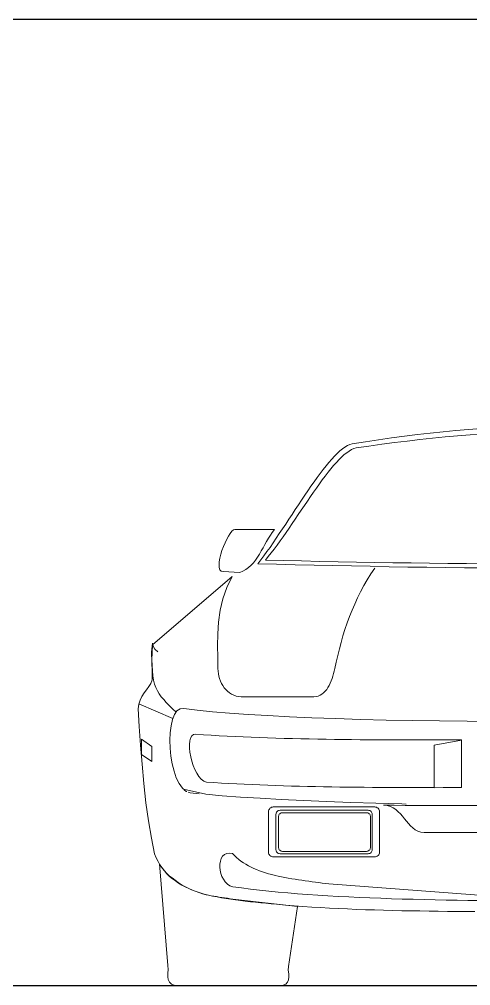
# Model space of a CAD drawing. Header units: millimetres. Extents: x 587797 to 2274247, y 1711 to 439204.
# Drawn here: x 995419 to 997029, y 283670 to 287120 of the extents above; entities that cross this region are included whole.
import ezdxf

# ---------------------------------------------------------------- set-up
doc = ezdxf.new("R2010")
doc.units = ezdxf.units.MM
doc.layers.add('finiture', color=7, linetype='Continuous', lineweight=20)

msp = doc.modelspace()

# ---------------------------------------------------------------- linework, layer by layer
for p, q in [((971939.651, 287119.666, 442.155), (1042638.019, 287119.666, 442.155)), ((1042868.164, 283669.666, 442.155), (971709.651, 283669.666, 442.155))]:
    msp.add_line(p, q)
at = {"layer": 'finiture'}
for p, q in [((996793.276, 285631.756, 442.155), (996746.811, 285625.357, 442.155)), ((996839.331, 285637.367, 442.155), (996793.276, 285631.756, 442.155)), ((996884.992, 285642.569, 442.155), (996839.331, 285637.367, 442.155)), ((996930.638, 285647.376, 442.155), (996884.992, 285642.569, 442.155)), ((996937.447, 285628.557, 442.155), (996892.605, 285624.143, 442.155)), ((996976.299, 285651.789, 442.155), (996930.638, 285647.376, 442.155)), ((996981.91, 285632.56, 442.155), (996937.447, 285628.557, 442.155)), ((997021.566, 285655.383, 442.155), (996976.299, 285651.789, 442.155)), ((997026.767, 285635.76, 442.155), (996981.91, 285632.56, 442.155)), ((997066.407, 285658.992, 442.155), (997021.566, 285655.383, 442.155)), ((997071.215, 285638.959, 442.155), (997026.767, 285635.76, 442.155)), ((996580.606, 285592.51, 442.155), (996571.796, 285586.095, 442.155)), ((996589.417, 285597.711, 442.155), (996580.606, 285592.51, 442.155)), ((996598.228, 285601.715, 442.155), (996589.417, 285597.711, 442.155)), ((996606.234, 285604.126, 442.155), (996598.228, 285601.715, 442.155)), ((996653.503, 285611.739, 442.155), (996606.234, 285604.126, 442.155)), ((996665.908, 285596.119, 442.155), (996620.262, 285589.31, 442.155)), ((996700.362, 285618.942, 442.155), (996653.503, 285611.739, 442.155)), ((996711.569, 285602.519, 442.155), (996665.908, 285596.119, 442.155)), ((996746.811, 285625.357, 442.155), (996700.362, 285618.942, 442.155)), ((996757.23, 285608.524, 442.155), (996711.569, 285602.519, 442.155)), ((996802.481, 285614.135, 442.155), (996757.23, 285608.524, 442.155)), ((996847.748, 285619.336, 442.155), (996802.481, 285614.135, 442.155)), ((996892.605, 285624.143, 442.155), (996847.748, 285619.336, 442.155)), ((996543.362, 285560.073, 442.155), (996533.353, 285549.654, 442.155)), ((996552.976, 285570.081, 442.155), (996543.362, 285560.073, 442.155)), ((996562.591, 285578.892, 442.155), (996552.976, 285570.081, 442.155)), ((996568.99, 285557.267, 442.155), (996559.375, 285548.047, 442.155)), ((996571.796, 285586.095, 442.155), (996562.591, 285578.892, 442.155)), ((996578.21, 285565.668, 442.155), (996568.99, 285557.267, 442.155)), ((996587.021, 285572.477, 442.155), (996578.21, 285565.668, 442.155)), ((996595.832, 285578.498, 442.155), (996587.021, 285572.477, 442.155)), ((996604.233, 285583.699, 442.155), (996595.832, 285578.498, 442.155)), ((996612.255, 285586.899, 442.155), (996604.233, 285583.699, 442.155)), ((996620.262, 285589.31, 442.155), (996612.255, 285586.899, 442.155)), ((996512.926, 285525.224, 442.155), (996502.508, 285512.016, 442.155)), ((996523.345, 285538.038, 442.155), (996512.926, 285525.224, 442.155)), ((996533.353, 285549.654, 442.155), (996523.345, 285538.038, 442.155)), ((996540.162, 285526.832, 442.155), (996530.138, 285515.216, 442.155)), ((996550.171, 285538.038, 442.155), (996540.162, 285526.832, 442.155)), ((996559.375, 285548.047, 442.155), (996550.171, 285538.038, 442.155)), ((996491.696, 285497.988, 442.155), (996480.883, 285483.566, 442.155)), ((996502.508, 285512.016, 442.155), (996491.696, 285497.988, 442.155)), ((996510.121, 285489.178, 442.155), (996499.702, 285475.56, 442.155)), ((996520.129, 285502.401, 442.155), (996510.121, 285489.178, 442.155)), ((996530.138, 285515.216, 442.155), (996520.129, 285502.401, 442.155)), ((996470.071, 285468.357, 442.155), (996458.864, 285452.737, 442.155)), ((996480.883, 285483.566, 442.155), (996470.071, 285468.357, 442.155)), ((996489.3, 285461.138, 442.155), (996478.881, 285446.322, 442.155)), ((996499.702, 285475.56, 442.155), (996489.3, 285461.138, 442.155)), ((996436.83, 285420.3, 442.155), (996425.608, 285403.466, 442.155)), ((996448.036, 285436.708, 442.155), (996436.83, 285420.3, 442.155)), ((996458.864, 285452.737, 442.155), (996448.036, 285436.708, 442.155)), ((996468.069, 285431.112, 442.155), (996457.257, 285415.493, 442.155)), ((996478.881, 285446.322, 442.155), (996468.069, 285431.112, 442.155)), ((996414.401, 285386.255, 442.155), (996402.785, 285369.437, 442.155)), ((996425.608, 285403.466, 442.155), (996414.401, 285386.255, 442.155)), ((996446.444, 285399.873, 442.155), (996435.632, 285383.843, 442.155)), ((996457.257, 285415.493, 442.155), (996446.444, 285399.873, 442.155)), ((996391.578, 285352.21, 442.155), (996380.356, 285334.589, 442.155)), ((996402.785, 285369.437, 442.155), (996391.578, 285352.21, 442.155)), ((996414.007, 285351.816, 442.155), (996403.195, 285335.393, 442.155)), ((996424.82, 285367.83, 442.155), (996414.007, 285351.816, 442.155)), ((996435.632, 285383.843, 442.155), (996424.82, 285367.83, 442.155)), ((996369.15, 285317.361, 442.155), (996357.534, 285300.544, 442.155)), ((996380.356, 285334.589, 442.155), (996369.15, 285317.361, 442.155)), ((996392.367, 285319.363, 442.155), (996381.16, 285303.349, 442.155)), ((996403.195, 285335.393, 442.155), (996392.367, 285319.363, 442.155)), ((996171.296, 285284.53, 442.155), (996164.897, 285274.916, 442.155)), ((996177.301, 285291.733, 442.155), (996171.296, 285284.53, 442.155)), ((996182.912, 285296.54, 442.155), (996177.301, 285291.733, 442.155)), ((996187.719, 285298.148, 442.155), (996182.912, 285296.54, 442.155)), ((996328.69, 285298.148, 442.155), (996187.719, 285298.148, 442.155)), ((996314.268, 285277.721, 442.155), (996321.077, 285288.124, 442.155)), ((996321.077, 285288.124, 442.155), (996328.69, 285298.148, 442.155)), ((996346.311, 285283.726, 442.155), (996335.105, 285266.909, 442.155)), ((996357.534, 285300.544, 442.155), (996346.311, 285283.726, 442.155)), ((996370.348, 285287.73, 442.155), (996359.535, 285272.504, 442.155)), ((996381.16, 285303.349, 442.155), (996370.348, 285287.73, 442.155)), ((996152.87, 285250.879, 442.155), (996146.865, 285237.261, 442.155)), ((996158.876, 285263.693, 442.155), (996152.87, 285250.879, 442.155)), ((996164.897, 285274.916, 442.155), (996158.876, 285263.693, 442.155)), ((996294.645, 285244.48, 442.155), (996301.06, 285255.687, 442.155)), ((996301.06, 285255.687, 442.155), (996307.475, 285266.909, 442.155)), ((996307.475, 285266.909, 442.155), (996314.268, 285277.721, 442.155)), ((996323.883, 285250.485, 442.155), (996313.07, 285234.456, 442.155)), ((996335.105, 285266.909, 442.155), (996323.883, 285250.485, 442.155)), ((996349.117, 285257.294, 442.155), (996338.305, 285242.478, 442.155)), ((996359.535, 285272.504, 442.155), (996349.117, 285257.294, 442.155)), ((996141.664, 285223.643, 442.155), (996137.251, 285209.631, 442.155)), ((996146.865, 285237.261, 442.155), (996141.664, 285223.643, 442.155)), ((996275.432, 285210.435, 442.155), (996281.831, 285221.642, 442.155)), ((996281.831, 285221.642, 442.155), (996288.246, 285232.864, 442.155)), ((996288.246, 285232.864, 442.155), (996294.645, 285244.48, 442.155)), ((996301.864, 285219.246, 442.155), (996291.052, 285204.02, 442.155)), ((996313.07, 285234.456, 442.155), (996301.864, 285219.246, 442.155)), ((996317.074, 285214.833, 442.155), (996307.065, 285201.625, 442.155)), ((996327.886, 285228.451, 442.155), (996317.074, 285214.833, 442.155)), ((996338.305, 285242.478, 442.155), (996327.886, 285228.451, 442.155)), ((996132.05, 285183.199, 442.155), (996131.246, 285171.977, 442.155)), ((996134.051, 285196.014, 442.155), (996132.05, 285183.199, 442.155)), ((996137.251, 285209.631, 442.155), (996134.051, 285196.014, 442.155)), ((996245.391, 285170.385, 442.155), (996253.807, 285179.59, 442.155)), ((996253.807, 285179.59, 442.155), (996261.404, 285189.205, 442.155)), ((996261.404, 285189.205, 442.155), (996268.623, 285199.623, 442.155)), ((996268.623, 285199.623, 442.155), (996275.432, 285210.435, 442.155)), ((996280.239, 285189.599, 442.155), (996269.821, 285175.996, 442.155)), ((996291.052, 285204.02, 442.155), (996280.239, 285189.599, 442.155)), ((996307.065, 285201.625, 442.155), (996296.647, 285189.205, 442.155)), ((996296.647, 285189.205, 442.155), (996361.127, 285187.597, 442.155)), ((996361.127, 285187.597, 442.155), (996426.017, 285186.005, 442.155)), ((996426.017, 285186.005, 442.155), (996490.892, 285184.397, 442.155)), ((996490.892, 285184.397, 442.155), (996555.782, 285183.199, 442.155)), ((996555.782, 285183.199, 442.155), (996621.066, 285182.002, 442.155)), ((996621.066, 285182.002, 442.155), (996686.334, 285180.788, 442.155)), ((996686.334, 285180.788, 442.155), (996751.619, 285179.59, 442.155)), ((996751.619, 285179.59, 442.155), (996816.903, 285178.786, 442.155)), ((996816.903, 285178.786, 442.155), (996882.581, 285177.998, 442.155)), ((996882.581, 285177.998, 442.155), (996947.865, 285177.194, 442.155)), ((996947.865, 285177.194, 442.155), (997013.543, 285176.39, 442.155)), ((996131.246, 285171.977, 442.155), (996132.05, 285162.378, 442.155)), ((996132.05, 285162.378, 442.155), (996134.445, 285154.766, 442.155)), ((996134.445, 285154.766, 442.155), (996139.253, 285149.958, 442.155)), ((996139.253, 285149.958, 442.155), (996146.062, 285147.957, 442.155)), ((996146.062, 285147.957, 442.155), (996205.341, 285144.757, 442.155)), ((996205.341, 285144.757, 442.155), (996216.547, 285149.549, 442.155)), ((996216.547, 285149.549, 442.155), (996226.965, 285155.16, 442.155)), ((996226.965, 285155.16, 442.155), (996236.58, 285162.378, 442.155)), ((996236.58, 285162.378, 442.155), (996245.391, 285170.385, 442.155)), ((996269.821, 285175.996, 442.155), (996336.303, 285174.389, 442.155)), ((996336.303, 285174.389, 442.155), (996403.195, 285172.387, 442.155)), ((996403.195, 285172.387, 442.155), (996470.071, 285170.779, 442.155)), ((996470.071, 285170.779, 442.155), (996536.947, 285169.582, 442.155)), ((996536.947, 285169.582, 442.155), (996603.839, 285167.974, 442.155)), ((996603.839, 285167.974, 442.155), (996670.715, 285166.776, 442.155)), ((996670.715, 285166.776, 442.155), (996738.001, 285165.578, 442.155)), ((996686.744, 285160.377, 442.155), (996673.126, 285139.95, 442.155)), ((996738.001, 285165.578, 442.155), (996805.287, 285164.38, 442.155)), ((996805.287, 285164.38, 442.155), (996872.178, 285163.576, 442.155)), ((996872.178, 285163.576, 442.155), (996939.464, 285162.378, 442.155)), ((996939.464, 285162.378, 442.155), (997006.734, 285161.575, 442.155)), ((997006.734, 285161.575, 442.155), (997074.02, 285161.165, 442.155)), ((997013.543, 285176.39, 442.155), (997079.237, 285175.996, 442.155)), ((995893.357, 284886.82, 442.155), (996177.711, 285129.926, 442.155)), ((996158.482, 285091.483, 442.155), (996177.711, 285129.926, 442.155)), ((996659.902, 285119.113, 442.155), (996647.892, 285097.898, 442.155)), ((996673.126, 285139.95, 442.155), (996659.902, 285119.113, 442.155)), ((996144.864, 285051.039, 442.155), (996158.482, 285091.483, 442.155)), ((996636.276, 285076.258, 442.155), (996625.463, 285054.239, 442.155)), ((996647.892, 285097.898, 442.155), (996636.276, 285076.258, 442.155)), ((996135.659, 285009.776, 442.155), (996144.864, 285051.039, 442.155)), ((996625.463, 285054.239, 442.155), (996615.455, 285032.204, 442.155)), ((996129.638, 284967.724, 442.155), (996135.659, 285009.776, 442.155)), ((996605.84, 285009.776, 442.155), (996597.03, 284987.347, 442.155)), ((996615.455, 285032.204, 442.155), (996605.84, 285009.776, 442.155)), ((996597.03, 284987.347, 442.155), (996588.613, 284964.524, 442.155)), ((996126.848, 284925.278, 442.155), (996129.638, 284967.724, 442.155)), ((996580.606, 284941.702, 442.155), (996573.403, 284918.469, 442.155)), ((996588.613, 284964.524, 442.155), (996580.606, 284941.702, 442.155)), ((996126.044, 284883.226, 442.155), (996126.848, 284925.278, 442.155)), ((996573.403, 284918.469, 442.155), (996566.988, 284895.237, 442.155)), ((995893.357, 284892.431, 442.155), (995890.142, 284859.994, 442.155)), ((995893.357, 284886.82, 442.155), (995892.144, 284859.19, 442.155)), ((995895.753, 284881.225, 442.155), (995893.357, 284892.431, 442.155)), ((995902.168, 284870.806, 442.155), (995895.753, 284881.225, 442.155)), ((995912.571, 284861.602, 442.155), (995902.168, 284870.806, 442.155)), ((996126.438, 284841.979, 442.155), (996126.044, 284883.226, 442.155)), ((996560.589, 284872.004, 442.155), (996554.978, 284848.378, 442.155)), ((996566.988, 284895.237, 442.155), (996560.589, 284872.004, 442.155)), ((995890.142, 284859.994, 442.155), (995890.946, 284825.949, 442.155)), ((995892.144, 284859.19, 442.155), (995891.75, 284834.366, 442.155)), ((995891.75, 284834.366, 442.155), (995892.144, 284812.741, 442.155)), ((996127.242, 284801.519, 442.155), (996126.438, 284841.979, 442.155)), ((996554.978, 284848.378, 442.155), (996549.367, 284825.145, 442.155)), ((995890.946, 284825.949, 442.155), (995892.553, 284791.904, 442.155)), ((995892.144, 284812.741, 442.155), (995893.357, 284793.118, 442.155)), ((996127.636, 284792.708, 442.155), (996127.242, 284801.519, 442.155)), ((996544.56, 284801.519, 442.155), (996542.558, 284792.708, 442.155)), ((996549.367, 284825.145, 442.155), (996544.56, 284801.519, 442.155)), ((995892.553, 284791.904, 442.155), (995892.144, 284761.469, 442.155)), ((995893.357, 284793.118, 442.155), (995894.949, 284775.891, 442.155)), ((995894.949, 284775.891, 442.155), (995897.755, 284760.665, 442.155)), ((996128.85, 284783.503, 442.155), (996127.636, 284792.708, 442.155)), ((996130.442, 284774.693, 442.155), (996128.85, 284783.503, 442.155)), ((996133.247, 284765.882, 442.155), (996130.442, 284774.693, 442.155)), ((996136.447, 284757.071, 442.155), (996133.247, 284765.882, 442.155)), ((996534.551, 284766.276, 442.155), (996531.352, 284757.859, 442.155)), ((996537.751, 284775.087, 442.155), (996534.551, 284766.276, 442.155)), ((996540.162, 284783.897, 442.155), (996537.751, 284775.087, 442.155)), ((996542.558, 284792.708, 442.155), (996540.162, 284783.897, 442.155)), ((995880.527, 284737.448, 442.155), (995872.521, 284726.226, 442.155)), ((995887.336, 284749.049, 442.155), (995880.527, 284737.448, 442.155)), ((995892.144, 284761.469, 442.155), (995887.336, 284749.049, 442.155)), ((995897.755, 284760.665, 442.155), (995901.364, 284746.653, 442.155)), ((995901.364, 284746.653, 442.155), (995905.762, 284734.233, 442.155)), ((995905.762, 284734.233, 442.155), (995911.373, 284722.617, 442.155)), ((996140.056, 284749.049, 442.155), (996136.447, 284757.071, 442.155)), ((996144.864, 284741.042, 442.155), (996140.056, 284749.049, 442.155)), ((996149.671, 284733.429, 442.155), (996144.864, 284741.042, 442.155)), ((996155.676, 284726.62, 442.155), (996149.671, 284733.429, 442.155)), ((996519.735, 284734.233, 442.155), (996515.322, 284727.424, 442.155)), ((996524.133, 284741.846, 442.155), (996519.735, 284734.233, 442.155)), ((996528.136, 284749.459, 442.155), (996524.133, 284741.846, 442.155)), ((996531.352, 284757.859, 442.155), (996528.136, 284749.459, 442.155)), ((995856.097, 284702.6, 442.155), (995849.288, 284689.376, 442.155)), ((995864.12, 284714.61, 442.155), (995856.097, 284702.6, 442.155)), ((995872.521, 284726.226, 442.155), (995864.12, 284714.61, 442.155)), ((995911.373, 284722.617, 442.155), (995917.788, 284711.804, 442.155)), ((995917.788, 284711.804, 442.155), (995924.991, 284701.402, 442.155)), ((995924.991, 284701.402, 442.155), (995933.801, 284690.983, 442.155)), ((996161.681, 284720.615, 442.155), (996155.676, 284726.62, 442.155)), ((996168.49, 284715.02, 442.155), (996161.681, 284720.615, 442.155)), ((996176.103, 284710.212, 442.155), (996168.49, 284715.02, 442.155)), ((996184.11, 284706.603, 442.155), (996176.103, 284710.212, 442.155)), ((996192.526, 284703.797, 442.155), (996184.11, 284706.603, 442.155)), ((996201.337, 284702.19, 442.155), (996192.526, 284703.797, 442.155)), ((996210.542, 284701.402, 442.155), (996201.337, 284702.19, 442.155)), ((996469.267, 284701.402, 442.155), (996210.542, 284701.402, 442.155)), ((996477.274, 284702.19, 442.155), (996469.267, 284701.402, 442.155)), ((996484.887, 284703.797, 442.155), (996477.274, 284702.19, 442.155)), ((996492.105, 284706.603, 442.155), (996484.887, 284703.797, 442.155)), ((996498.505, 284710.606, 442.155), (996492.105, 284706.603, 442.155)), ((996504.51, 284715.414, 442.155), (996498.505, 284710.606, 442.155)), ((996510.121, 284721.025, 442.155), (996504.51, 284715.414, 442.155)), ((996515.322, 284727.424, 442.155), (996510.121, 284721.025, 442.155)), ((995844.497, 284674.56, 442.155), (995842.889, 284657.742, 442.155)), ((995849.288, 284689.376, 442.155), (995844.497, 284674.56, 442.155)), ((995845.285, 284676.168, 442.155), (995966.238, 284623.303, 442.155)), ((995933.801, 284690.983, 442.155), (995943.006, 284680.565, 442.155)), ((995943.006, 284680.565, 442.155), (995953.818, 284669.753, 442.155)), ((995953.818, 284669.753, 442.155), (995965.435, 284658.136, 442.155)), ((995842.889, 284657.742, 442.155), (995846.498, 284594.87, 442.155)), ((995965.041, 284619.694, 442.155), (995971.85, 284637.315, 442.155)), ((995965.435, 284658.136, 442.155), (995978.265, 284645.732, 442.155)), ((995971.85, 284637.315, 442.155), (995981.054, 284650.933, 442.155)), ((995981.054, 284650.933, 442.155), (995992.276, 284658.136, 442.155)), ((995992.276, 284658.136, 442.155), (996005.485, 284659.35, 442.155)), ((996005.485, 284659.35, 442.155), (996053.557, 284653.329, 442.155)), ((996053.557, 284653.329, 442.155), (996108.013, 284647.734, 442.155)), ((996108.013, 284647.734, 442.155), (996168.49, 284642.517, 442.155)), ((996168.49, 284642.517, 442.155), (996234.578, 284637.709, 442.155)), ((996234.578, 284637.709, 442.155), (996305.867, 284633.706, 442.155)), ((996305.867, 284633.706, 442.155), (996382.358, 284629.703, 442.155)), ((996382.358, 284629.703, 442.155), (996462.868, 284626.109, 442.155)), ((996462.868, 284626.109, 442.155), (996547.775, 284623.303, 442.155)), ((995846.498, 284594.87, 442.155), (995850.896, 284528.388, 442.155)), ((995957.034, 284572.835, 442.155), (995959.839, 284597.659, 442.155)), ((995959.839, 284597.659, 442.155), (995965.041, 284619.694, 442.155)), ((996547.775, 284623.303, 442.155), (996635.882, 284620.498, 442.155)), ((996635.882, 284620.498, 442.155), (996727.598, 284618.086, 442.155)), ((996727.598, 284618.086, 442.155), (996821.71, 284616.494, 442.155)), ((996821.71, 284616.494, 442.155), (996917.824, 284614.887, 442.155)), ((996917.824, 284614.887, 442.155), (997016.349, 284613.689, 442.155)), ((997016.349, 284613.689, 442.155), (997116.072, 284612.885, 442.155)), ((995955.836, 284546.009, 442.155), (995957.034, 284572.835, 442.155)), ((996029.915, 284553.606, 442.155), (996034.328, 284561.219, 442.155)), ((996034.328, 284561.219, 442.155), (996040.333, 284566.026, 442.155)), ((996040.333, 284566.026, 442.155), (996048.34, 284567.224, 442.155)), ((996048.34, 284567.224, 442.155), (996075.986, 284565.222, 442.155)), ((996075.986, 284565.222, 442.155), (996103.616, 284563.63, 442.155)), ((996103.616, 284563.63, 442.155), (996131.655, 284562.023, 442.155)), ((996131.655, 284562.023, 442.155), (996160.089, 284560.415, 442.155)), ((996160.089, 284560.415, 442.155), (996188.523, 284559.217, 442.155)), ((996188.523, 284559.217, 442.155), (996217.351, 284557.61, 442.155)), ((996217.351, 284557.61, 442.155), (996246.194, 284556.412, 442.155)), ((996246.194, 284556.412, 442.155), (996275.022, 284555.214, 442.155)), ((995850.896, 284528.388, 442.155), (995856.507, 284459.904, 442.155)), ((995854.095, 284549.209, 442.155), (995891.356, 284523.58, 442.155)), ((995854.095, 284495.556, 442.155), (995854.095, 284549.209, 442.155)), ((995891.356, 284523.58, 442.155), (995891.356, 284469.928, 442.155)), ((995957.034, 284517.969, 442.155), (995955.836, 284546.009, 442.155)), ((996025.912, 284531.177, 442.155), (996027.125, 284543.598, 442.155)), ((996025.912, 284517.56, 442.155), (996025.912, 284531.177, 442.155)), ((996027.125, 284543.598, 442.155), (996029.915, 284553.606, 442.155)), ((996275.022, 284555.214, 442.155), (996304.67, 284554.41, 442.155)), ((996304.67, 284554.41, 442.155), (996333.907, 284553.212, 442.155)), ((996333.907, 284553.212, 442.155), (996363.539, 284552.408, 442.155)), ((996363.539, 284552.408, 442.155), (996393.17, 284551.604, 442.155)), ((996393.17, 284551.604, 442.155), (996423.212, 284550.816, 442.155)), ((996423.212, 284550.816, 442.155), (996453.253, 284550.406, 442.155)), ((996453.253, 284550.406, 442.155), (996483.295, 284549.603, 442.155)), ((996483.295, 284549.603, 442.155), (996513.32, 284549.209, 442.155)), ((996513.32, 284549.209, 442.155), (996543.756, 284548.799, 442.155)), ((996543.756, 284548.799, 442.155), (996573.797, 284548.405, 442.155)), ((996573.797, 284548.405, 442.155), (996604.233, 284548.011, 442.155)), ((996604.233, 284548.011, 442.155), (996634.668, 284547.601, 442.155)), ((996634.668, 284547.601, 442.155), (996665.119, 284547.601, 442.155)), ((996665.119, 284547.601, 442.155), (996695.555, 284547.207, 442.155)), ((996695.555, 284547.207, 442.155), (996725.596, 284547.207, 442.155)), ((996725.596, 284547.207, 442.155), (996756.032, 284546.797, 442.155)), ((996756.032, 284546.797, 442.155), (996786.467, 284546.797, 442.155)), ((996786.467, 284546.797, 442.155), (996816.903, 284546.797, 442.155)), ((996816.903, 284546.797, 442.155), (996846.944, 284546.797, 442.155)), ((996846.944, 284546.797, 442.155), (996876.986, 284546.797, 442.155)), ((996876.986, 284546.797, 442.155), (996907.011, 284546.797, 442.155)), ((996996.726, 284546.403, 442.155), (996898.201, 284527.978, 442.155)), ((996898.201, 284527.978, 442.155), (996898.201, 284376.21, 442.155)), ((996907.011, 284546.797, 442.155), (996937.053, 284546.797, 442.155)), ((996937.053, 284546.797, 442.155), (996967.094, 284546.797, 442.155)), ((996967.094, 284546.797, 442.155), (996996.726, 284546.797, 442.155)), ((996996.726, 284546.797, 442.155), (996996.726, 284376.604, 442.155)), ((996996.726, 284377.408, 442.155), (996996.726, 284546.403, 442.155)), ((995891.356, 284469.928, 442.155), (995854.095, 284495.556, 442.155)), ((995959.43, 284489.551, 442.155), (995957.034, 284517.969, 442.155)), ((995964.237, 284461.512, 442.155), (995959.43, 284489.551, 442.155)), ((996027.519, 284502.759, 442.155), (996025.912, 284517.56, 442.155)), ((996030.325, 284487.14, 442.155), (996027.519, 284502.759, 442.155)), ((996034.328, 284471.52, 442.155), (996030.325, 284487.14, 442.155)), ((995856.507, 284459.904, 442.155), (995862.906, 284391.026, 442.155)), ((995970.652, 284435.474, 442.155), (995964.237, 284461.512, 442.155)), ((996039.135, 284455.901, 442.155), (996034.328, 284471.52, 442.155)), ((996045.141, 284441.494, 442.155), (996039.135, 284455.901, 442.155)), ((995978.659, 284411.453, 442.155), (995970.652, 284435.474, 442.155)), ((996051.95, 284427.877, 442.155), (996045.141, 284441.494, 442.155)), ((996059.562, 284416.26, 442.155), (996051.95, 284427.877, 442.155)), ((995862.906, 284391.026, 442.155), (995870.519, 284322.936, 442.155)), ((995988.667, 284391.026, 442.155), (995978.659, 284411.453, 442.155)), ((996000.283, 284374.603, 442.155), (995988.667, 284391.026, 442.155)), ((996067.963, 284407.04, 442.155), (996059.562, 284416.26, 442.155)), ((996076.774, 284400.231, 442.155), (996067.963, 284407.04, 442.155)), ((996085.994, 284396.637, 442.155), (996076.774, 284400.231, 442.155)), ((996112.82, 284394.636, 442.155), (996085.994, 284396.637, 442.155)), ((996139.662, 284393.028, 442.155), (996112.82, 284394.636, 442.155)), ((996166.488, 284391.42, 442.155), (996139.662, 284393.028, 442.155)), ((996194.118, 284389.828, 442.155), (996166.488, 284391.42, 442.155)), ((996221.354, 284388.615, 442.155), (996194.118, 284389.828, 442.155)), ((996249, 284387.417, 442.155), (996221.354, 284388.615, 442.155)), ((996277.024, 284386.219, 442.155), (996249, 284387.417, 442.155)), ((996305.064, 284385.021, 442.155), (996277.024, 284386.219, 442.155)), ((996333.103, 284384.217, 442.155), (996305.064, 284385.021, 442.155)), ((996361.537, 284383.019, 442.155), (996333.103, 284384.217, 442.155)), ((996003.893, 284371.403, 442.155), (996000.283, 284374.603, 442.155)), ((996083.599, 284352.978, 442.155), (996003.893, 284371.403, 442.155)), ((996003.893, 284371.403, 442.155), (996003.893, 284371.403, 442.155)), ((996006.698, 284368.992, 442.155), (996006.698, 284368.992, 442.155)), ((996013.507, 284363.396, 442.155), (996006.698, 284368.992, 442.155)), ((996016.297, 284362.592, 442.155), (996013.507, 284363.396, 442.155)), ((996021.514, 284360.591, 442.155), (996021.514, 284360.591, 442.155)), ((996028.323, 284358.179, 442.155), (996021.514, 284360.591, 442.155)), ((996060.366, 284354.176, 442.155), (996028.323, 284358.179, 442.155)), ((996142.862, 284347.777, 442.155), (996083.599, 284352.978, 442.155)), ((996389.971, 284382.215, 442.155), (996361.537, 284383.019, 442.155)), ((996418.405, 284381.412, 442.155), (996389.971, 284382.215, 442.155)), ((996447.248, 284380.608, 442.155), (996418.405, 284381.412, 442.155)), ((996475.682, 284380.214, 442.155), (996447.248, 284380.608, 442.155)), ((996504.51, 284379.41, 442.155), (996475.682, 284380.214, 442.155)), ((996533.747, 284379.016, 442.155), (996504.51, 284379.41, 442.155)), ((996562.591, 284378.606, 442.155), (996533.747, 284379.016, 442.155)), ((996591.419, 284378.212, 442.155), (996562.591, 284378.606, 442.155)), ((996620.656, 284377.802, 442.155), (996591.419, 284378.212, 442.155)), ((996649.5, 284377.802, 442.155), (996620.656, 284377.802, 442.155)), ((996678.737, 284377.408, 442.155), (996649.5, 284377.802, 442.155)), ((996707.975, 284377.408, 442.155), (996678.737, 284377.408, 442.155)), ((996736.803, 284377.014, 442.155), (996707.975, 284377.408, 442.155)), ((996766.04, 284377.014, 442.155), (996736.803, 284377.014, 442.155)), ((996794.868, 284377.014, 442.155), (996766.04, 284377.014, 442.155)), ((996824.106, 284376.604, 442.155), (996794.868, 284377.014, 442.155)), ((996852.949, 284376.604, 442.155), (996824.106, 284376.604, 442.155)), ((996881.777, 284376.604, 442.155), (996852.949, 284376.604, 442.155)), ((996898.201, 284376.604, 442.155), (996881.777, 284376.604, 442.155)), ((996898.201, 284376.21, 442.155), (996996.726, 284377.408, 442.155)), ((996931.048, 284376.604, 442.155), (996931.048, 284376.604, 442.155)), ((996939.464, 284376.604, 442.155), (996931.048, 284376.604, 442.155)), ((996968.292, 284376.604, 442.155), (996939.464, 284376.604, 442.155)), ((996996.726, 284376.604, 442.155), (996968.292, 284376.604, 442.155)), ((995870.519, 284322.936, 442.155), (995879.33, 284257.652, 442.155)), ((996207.752, 284342.969, 442.155), (996142.862, 284347.777, 442.155)), ((996277.843, 284338.556, 442.155), (996207.752, 284342.969, 442.155)), ((996352.726, 284334.553, 442.155), (996277.843, 284338.556, 442.155)), ((996432.023, 284330.549, 442.155), (996352.726, 284334.553, 442.155)), ((996514.928, 284327.35, 442.155), (996432.023, 284330.549, 442.155)), ((996601.443, 284324.134, 442.155), (996514.928, 284327.35, 442.155)), ((996691.157, 284321.345, 442.155), (996601.443, 284324.134, 442.155)), ((996783.662, 284318.539, 442.155), (996691.157, 284321.345, 442.155)), ((996798.887, 284318.129, 442.155), (996783.662, 284318.539, 442.155)), ((996307.869, 284290.893, 442.155), (996308.263, 284294.109, 442.155)), ((996307.869, 284145.919, 442.155), (996307.869, 284290.893, 442.155)), ((996308.263, 284294.109, 442.155), (996309.067, 284297.308, 442.155)), ((996309.067, 284297.308, 442.155), (996310.675, 284300.114, 442.155)), ((996310.675, 284300.114, 442.155), (996312.676, 284302.919, 442.155)), ((996312.676, 284302.919, 442.155), (996315.482, 284304.921, 442.155)), ((996315.482, 284304.921, 442.155), (996318.287, 284306.513, 442.155)), ((996318.287, 284306.513, 442.155), (996321.487, 284307.317, 442.155)), ((996321.487, 284307.317, 442.155), (996324.687, 284307.727, 442.155)), ((996324.687, 284307.727, 442.155), (996686.744, 284307.727, 442.155)), ((996334.301, 284281.295, 442.155), (996334.695, 284284.084, 442.155)), ((996334.301, 284155.124, 442.155), (996334.301, 284281.295, 442.155)), ((996334.695, 284284.084, 442.155), (996335.499, 284286.89, 442.155)), ((996335.499, 284286.89, 442.155), (996336.697, 284289.301, 442.155)), ((996336.697, 284289.301, 442.155), (996338.714, 284291.697, 442.155)), ((996338.714, 284291.697, 442.155), (996340.716, 284293.305, 442.155)), ((996340.716, 284293.305, 442.155), (996343.112, 284294.503, 442.155)), ((996343.112, 284294.503, 442.155), (996345.917, 284295.307, 442.155)), ((996345.114, 284279.687, 442.155), (996346.311, 284281.689, 442.155)), ((996345.917, 284295.307, 442.155), (996348.723, 284295.701, 442.155)), ((996346.311, 284281.689, 442.155), (996347.919, 284283.69, 442.155)), ((996347.919, 284283.69, 442.155), (996349.921, 284285.298, 442.155)), ((996348.723, 284295.701, 442.155), (996663.118, 284295.701, 442.155)), ((996349.921, 284285.298, 442.155), (996352.317, 284286.496, 442.155)), ((996352.317, 284286.496, 442.155), (996355.122, 284286.89, 442.155)), ((996355.122, 284286.89, 442.155), (996357.928, 284287.3, 442.155)), ((996357.928, 284287.3, 442.155), (996657.097, 284287.3, 442.155)), ((996657.097, 284287.3, 442.155), (996659.902, 284286.89, 442.155)), ((996659.902, 284286.89, 442.155), (996662.314, 284286.496, 442.155)), ((996662.314, 284286.496, 442.155), (996664.71, 284285.298, 442.155)), ((996663.118, 284295.701, 442.155), (996665.908, 284295.307, 442.155)), ((996664.71, 284285.298, 442.155), (996667.121, 284283.69, 442.155)), ((996665.908, 284295.307, 442.155), (996668.713, 284294.503, 442.155)), ((996667.121, 284283.69, 442.155), (996668.713, 284281.689, 442.155)), ((996668.713, 284294.503, 442.155), (996671.125, 284293.305, 442.155)), ((996668.713, 284281.689, 442.155), (996669.927, 284279.687, 442.155)), ((996671.125, 284293.305, 442.155), (996673.52, 284291.697, 442.155)), ((996673.52, 284291.697, 442.155), (996675.128, 284289.301, 442.155)), ((996675.128, 284289.301, 442.155), (996676.326, 284286.89, 442.155)), ((996676.326, 284286.89, 442.155), (996677.13, 284284.084, 442.155)), ((996677.13, 284284.084, 442.155), (996677.524, 284281.295, 442.155)), ((996677.524, 284281.295, 442.155), (996677.524, 284155.124, 442.155)), ((996686.744, 284307.727, 442.155), (996689.944, 284307.317, 442.155)), ((996689.944, 284307.317, 442.155), (996693.143, 284306.513, 442.155)), ((996693.143, 284306.513, 442.155), (996695.949, 284304.921, 442.155)), ((996695.949, 284304.921, 442.155), (996698.754, 284302.919, 442.155)), ((996698.754, 284302.919, 442.155), (996700.756, 284300.114, 442.155)), ((996700.756, 284300.114, 442.155), (996702.364, 284297.308, 442.155)), ((996702.364, 284297.308, 442.155), (996703.168, 284294.109, 442.155)), ((996703.168, 284294.109, 442.155), (996703.562, 284290.893, 442.155)), ((996703.562, 284290.893, 442.155), (996703.562, 284145.919, 442.155)), ((996730.798, 284312.534, 442.155), (996717.574, 284313.732, 442.155)), ((996717.574, 284313.732, 442.155), (996756.426, 284313.732, 442.155)), ((996742.414, 284308.924, 442.155), (996730.798, 284312.534, 442.155)), ((996752.816, 284304.117, 442.155), (996742.414, 284308.924, 442.155)), ((996762.037, 284298.112, 442.155), (996752.816, 284304.117, 442.155)), ((996756.426, 284313.732, 442.155), (996795.672, 284313.322, 442.155)), ((996770.848, 284290.893, 442.155), (996762.037, 284298.112, 442.155)), ((996778.46, 284282.886, 442.155), (996770.848, 284290.893, 442.155)), ((996786.057, 284274.486, 442.155), (996778.46, 284282.886, 442.155)), ((996795.672, 284313.322, 442.155), (996834.524, 284313.322, 442.155)), ((996834.524, 284313.322, 442.155), (996873.376, 284312.928, 442.155)), ((996873.376, 284312.928, 442.155), (996912.228, 284312.928, 442.155)), ((996912.228, 284312.928, 442.155), (996951.065, 284312.928, 442.155)), ((996951.065, 284312.928, 442.155), (996989.917, 284312.928, 442.155)), ((996989.917, 284312.928, 442.155), (997028.769, 284312.534, 442.155)), ((997028.769, 284312.534, 442.155), (997067.621, 284312.534, 442.155)), ((995879.33, 284257.652, 442.155), (995889.748, 284195.978, 442.155)), ((996343.916, 284274.486, 442.155), (996344.31, 284277.275, 442.155)), ((996343.916, 284162.342, 442.155), (996343.916, 284274.486, 442.155)), ((996344.31, 284277.275, 442.155), (996345.114, 284279.687, 442.155)), ((996669.927, 284279.687, 442.155), (996670.715, 284277.275, 442.155)), ((996670.715, 284277.275, 442.155), (996671.125, 284274.486, 442.155)), ((996671.125, 284274.486, 442.155), (996671.125, 284162.342, 442.155)), ((996793.276, 284265.675, 442.155), (996786.057, 284274.486, 442.155)), ((996800.085, 284256.864, 442.155), (996793.276, 284265.675, 442.155)), ((996807.288, 284248.054, 442.155), (996800.085, 284256.864, 442.155)), ((996814.901, 284240.031, 442.155), (996807.288, 284248.054, 442.155)), ((996822.908, 284232.828, 442.155), (996814.901, 284240.031, 442.155)), ((996831.325, 284226.413, 442.155), (996822.908, 284232.828, 442.155)), ((996840.939, 284221.606, 442.155), (996831.325, 284226.413, 442.155)), ((996851.342, 284218.012, 442.155), (996840.939, 284221.606, 442.155)), ((996863.368, 284216.404, 442.155), (996851.342, 284218.012, 442.155)), ((997826.947, 284217.208, 442.155), (996863.368, 284216.404, 442.155)), ((995889.748, 284195.978, 442.155), (995901.364, 284139.914, 442.155)), ((996158.482, 284141.506, 442.155), (996168.096, 284142.719, 442.155)), ((996168.096, 284142.719, 442.155), (996179.712, 284141.506, 442.155)), ((996308.263, 284142.719, 442.155), (996307.869, 284145.919, 442.155)), ((996309.067, 284139.504, 442.155), (996308.263, 284142.719, 442.155)), ((996334.695, 284152.334, 442.155), (996334.301, 284155.124, 442.155)), ((996335.499, 284149.528, 442.155), (996334.695, 284152.334, 442.155)), ((996336.697, 284147.117, 442.155), (996335.499, 284149.528, 442.155)), ((996338.714, 284145.115, 442.155), (996336.697, 284147.117, 442.155)), ((996340.716, 284143.113, 442.155), (996338.714, 284145.115, 442.155)), ((996343.112, 284141.916, 442.155), (996340.716, 284143.113, 442.155)), ((996344.31, 284159.537, 442.155), (996343.916, 284162.342, 442.155)), ((996345.114, 284157.125, 442.155), (996344.31, 284159.537, 442.155)), ((996346.311, 284155.124, 442.155), (996345.114, 284157.125, 442.155)), ((996347.919, 284153.122, 442.155), (996346.311, 284155.124, 442.155)), ((996349.921, 284151.53, 442.155), (996347.919, 284153.122, 442.155)), ((996352.317, 284150.332, 442.155), (996349.921, 284151.53, 442.155)), ((996355.122, 284149.528, 442.155), (996352.317, 284150.332, 442.155)), ((996357.928, 284149.119, 442.155), (996355.122, 284149.528, 442.155)), ((996657.097, 284149.119, 442.155), (996357.928, 284149.119, 442.155)), ((996659.902, 284149.528, 442.155), (996657.097, 284149.119, 442.155)), ((996662.314, 284150.332, 442.155), (996659.902, 284149.528, 442.155)), ((996664.71, 284151.53, 442.155), (996662.314, 284150.332, 442.155)), ((996667.121, 284153.122, 442.155), (996664.71, 284151.53, 442.155)), ((996668.713, 284155.124, 442.155), (996667.121, 284153.122, 442.155)), ((996669.927, 284157.125, 442.155), (996668.713, 284155.124, 442.155)), ((996671.125, 284143.113, 442.155), (996668.713, 284141.916, 442.155)), ((996670.715, 284159.537, 442.155), (996669.927, 284157.125, 442.155)), ((996671.125, 284162.342, 442.155), (996670.715, 284159.537, 442.155)), ((996673.52, 284145.115, 442.155), (996671.125, 284143.113, 442.155)), ((996675.128, 284147.117, 442.155), (996673.52, 284145.115, 442.155)), ((996676.326, 284149.528, 442.155), (996675.128, 284147.117, 442.155)), ((996677.13, 284152.334, 442.155), (996676.326, 284149.528, 442.155)), ((996677.524, 284155.124, 442.155), (996677.13, 284152.334, 442.155)), ((996703.168, 284142.719, 442.155), (996702.364, 284139.504, 442.155)), ((996703.562, 284145.919, 442.155), (996703.168, 284142.719, 442.155)), ((995901.364, 284139.914, 442.155), (995907.369, 284126.296, 442.155)), ((995907.369, 284126.296, 442.155), (995913.768, 284113.482, 442.155)), ((995913.768, 284113.482, 442.155), (995920.577, 284101.062, 442.155)), ((996134.445, 284103.867, 442.155), (996136.053, 284114.286, 442.155)), ((996136.053, 284114.286, 442.155), (996139.253, 284123.49, 442.155)), ((996139.253, 284123.49, 442.155), (996144.06, 284131.497, 442.155)), ((996144.06, 284131.497, 442.155), (996150.475, 284137.502, 442.155)), ((996150.475, 284137.502, 442.155), (996158.482, 284141.506, 442.155)), ((996179.712, 284141.506, 442.155), (996186.521, 284134.303, 442.155)), ((996186.521, 284134.303, 442.155), (996193.724, 284127.1, 442.155)), ((996193.724, 284127.1, 442.155), (996201.337, 284120.685, 442.155)), ((996201.337, 284120.685, 442.155), (996209.344, 284114.286, 442.155)), ((996209.344, 284114.286, 442.155), (996218.155, 284108.265, 442.155)), ((996218.155, 284108.265, 442.155), (996226.965, 284103.063, 442.155)), ((996310.675, 284136.714, 442.155), (996309.067, 284139.504, 442.155)), ((996312.676, 284133.909, 442.155), (996310.675, 284136.714, 442.155)), ((996315.482, 284131.907, 442.155), (996312.676, 284133.909, 442.155)), ((996318.287, 284130.299, 442.155), (996315.482, 284131.907, 442.155)), ((996321.487, 284129.495, 442.155), (996318.287, 284130.299, 442.155)), ((996324.687, 284129.101, 442.155), (996321.487, 284129.495, 442.155)), ((996686.744, 284129.101, 442.155), (996324.687, 284129.101, 442.155)), ((996345.917, 284141.112, 442.155), (996343.112, 284141.916, 442.155)), ((996348.723, 284140.718, 442.155), (996345.917, 284141.112, 442.155)), ((996663.118, 284140.718, 442.155), (996348.723, 284140.718, 442.155)), ((996665.908, 284141.112, 442.155), (996663.118, 284140.718, 442.155)), ((996668.713, 284141.916, 442.155), (996665.908, 284141.112, 442.155)), ((996689.944, 284129.495, 442.155), (996686.744, 284129.101, 442.155)), ((996693.143, 284130.299, 442.155), (996689.944, 284129.495, 442.155)), ((996695.949, 284131.907, 442.155), (996693.143, 284130.299, 442.155)), ((996698.754, 284133.909, 442.155), (996695.949, 284131.907, 442.155)), ((996700.756, 284136.714, 442.155), (996698.754, 284133.909, 442.155)), ((996702.364, 284139.504, 442.155), (996700.756, 284136.714, 442.155)), ((995923.793, 284096.664, 442.155), (995918.985, 284105.065, 442.155)), ((995918.985, 284105.065, 442.155), (995948.01, 283741.365, 442.155)), ((995920.577, 284101.062, 442.155), (995928.6, 284089.855, 442.155)), ((995929.798, 284087.854, 442.155), (995923.793, 284096.664, 442.155)), ((995928.6, 284089.855, 442.155), (995936.607, 284079.437, 442.155)), ((995937.001, 284079.437, 442.155), (995929.798, 284087.854, 442.155)), ((995936.607, 284079.437, 442.155), (995945.418, 284069.428, 442.155)), ((995945.008, 284070.626, 442.155), (995937.001, 284079.437, 442.155)), ((996134.051, 284093.055, 442.155), (996134.445, 284103.867, 442.155)), ((996135.249, 284081.833, 442.155), (996134.051, 284093.055, 442.155)), ((996138.055, 284070.626, 442.155), (996135.249, 284081.833, 442.155)), ((996226.965, 284103.063, 442.155), (996236.186, 284097.862, 442.155)), ((996236.186, 284097.862, 442.155), (996245.391, 284092.645, 442.155)), ((996245.391, 284092.645, 442.155), (996255.399, 284088.248, 442.155)), ((996255.399, 284088.248, 442.155), (996265.408, 284083.834, 442.155)), ((996265.408, 284083.834, 442.155), (996275.826, 284079.831, 442.155)), ((996275.826, 284079.831, 442.155), (996286.638, 284076.237, 442.155)), ((996286.638, 284076.237, 442.155), (996297.451, 284072.628, 442.155)), ((995953.818, 284062.21, 442.155), (995945.008, 284070.626, 442.155)), ((995945.418, 284069.428, 442.155), (995955.032, 284059.814, 442.155)), ((995963.843, 284054.203, 442.155), (995953.818, 284062.21, 442.155)), ((995955.032, 284059.814, 442.155), (995965.041, 284051.397, 442.155)), ((995974.245, 284046.196, 442.155), (995963.843, 284054.203, 442.155)), ((995965.041, 284051.397, 442.155), (995975.853, 284043.39, 442.155)), ((995985.058, 284038.583, 442.155), (995974.245, 284046.196, 442.155)), ((995975.853, 284043.39, 442.155), (995986.665, 284035.778, 442.155)), ((995996.674, 284031.38, 442.155), (995985.058, 284038.583, 442.155)), ((996141.664, 284059.404, 442.155), (996138.055, 284070.626, 442.155)), ((996147.275, 284049.395, 442.155), (996141.664, 284059.404, 442.155)), ((996153.674, 284040.191, 442.155), (996147.275, 284049.395, 442.155)), ((996161.287, 284032.578, 442.155), (996153.674, 284040.191, 442.155)), ((996297.451, 284072.628, 442.155), (996308.263, 284069.019, 442.155)), ((996308.263, 284069.019, 442.155), (996319.879, 284066.213, 442.155)), ((996319.879, 284066.213, 442.155), (996331.102, 284063.423, 442.155)), ((996331.102, 284063.423, 442.155), (996342.718, 284060.618, 442.155)), ((996342.718, 284060.618, 442.155), (996354.318, 284057.812, 442.155)), ((996354.318, 284057.812, 442.155), (996366.344, 284055.401, 442.155)), ((996366.344, 284055.401, 442.155), (996378.355, 284053.399, 442.155)), ((996378.355, 284053.399, 442.155), (996390.365, 284051.397, 442.155)), ((996390.365, 284051.397, 442.155), (996402.391, 284049.395, 442.155)), ((996402.391, 284049.395, 442.155), (996414.795, 284047.394, 442.155)), ((996414.795, 284047.394, 442.155), (996426.821, 284045.786, 442.155)), ((996426.821, 284045.786, 442.155), (996438.831, 284043.784, 442.155)), ((996438.831, 284043.784, 442.155), (996451.252, 284042.192, 442.155)), ((996451.252, 284042.192, 442.155), (996463.262, 284040.585, 442.155)), ((996463.262, 284040.585, 442.155), (996475.272, 284038.993, 442.155)), ((996475.272, 284038.993, 442.155), (996487.298, 284037.779, 442.155)), ((995986.665, 284035.778, 442.155), (995998.282, 284028.969, 442.155)), ((996008.7, 284024.161, 442.155), (995996.674, 284031.38, 442.155)), ((995998.282, 284028.969, 442.155), (996010.702, 284022.569, 442.155)), ((996021.104, 284017.762, 442.155), (996008.7, 284024.161, 442.155)), ((996010.702, 284022.569, 442.155), (996023.106, 284016.564, 442.155)), ((996033.524, 284012.151, 442.155), (996021.104, 284017.762, 442.155)), ((996023.106, 284016.564, 442.155), (996036.33, 284010.953, 442.155)), ((996046.338, 284006.54, 442.155), (996033.524, 284012.151, 442.155)), ((996036.33, 284010.953, 442.155), (996049.948, 284006.146, 442.155)), ((996059.562, 284001.733, 442.155), (996046.338, 284006.54, 442.155)), ((996049.948, 284006.146, 442.155), (996063.96, 284001.339, 442.155)), ((996170.098, 284026.573, 442.155), (996161.287, 284032.578, 442.155)), ((996180.106, 284022.963, 442.155), (996170.098, 284026.573, 442.155)), ((996210.952, 284018.566, 442.155), (996180.106, 284022.963, 442.155)), ((996242.995, 284014.563, 442.155), (996210.952, 284018.566, 442.155)), ((996275.432, 284010.543, 442.155), (996242.995, 284014.563, 442.155)), ((996308.673, 284006.95, 442.155), (996275.432, 284010.543, 442.155)), ((996342.308, 284003.734, 442.155), (996308.673, 284006.95, 442.155)), ((996487.298, 284037.779, 442.155), (996499.308, 284036.187, 442.155)), ((996499.308, 284036.187, 442.155), (996510.925, 284034.58, 442.155)), ((996510.925, 284034.58, 442.155), (996522.541, 284032.972, 442.155)), ((996522.541, 284032.972, 442.155), (997364.379, 283969.296, 442.155)), ((996072.376, 283997.729, 442.155), (996059.562, 284001.733, 442.155)), ((996063.96, 284001.339, 442.155), (996078.382, 283996.925, 442.155)), ((996085.191, 283994.53, 442.155), (996072.376, 283997.729, 442.155)), ((996078.382, 283996.925, 442.155), (996093.197, 283993.332, 442.155)), ((996094.001, 283992.922, 442.155), (996085.191, 283994.53, 442.155)), ((996093.197, 283993.332, 442.155), (996108.423, 283989.722, 442.155)), ((996103.206, 283990.92, 442.155), (996094.001, 283992.922, 442.155)), ((996112.426, 283989.328, 442.155), (996103.206, 283990.92, 442.155)), ((996108.423, 283989.722, 442.155), (996124.043, 283986.523, 442.155)), ((996122.041, 283987.721, 442.155), (996112.426, 283989.328, 442.155)), ((996131.246, 283986.113, 442.155), (996122.041, 283987.721, 442.155)), ((996124.043, 283986.523, 442.155), (996140.056, 283983.323, 442.155)), ((996141.254, 283984.521, 442.155), (996131.246, 283986.113, 442.155)), ((996140.056, 283983.323, 442.155), (996156.48, 283980.518, 442.155)), ((996150.869, 283982.913, 442.155), (996141.254, 283984.521, 442.155)), ((996160.877, 283981.716, 442.155), (996150.869, 283982.913, 442.155)), ((996156.48, 283980.518, 442.155), (996172.903, 283978.106, 442.155)), ((996170.902, 283980.108, 442.155), (996160.877, 283981.716, 442.155)), ((996180.91, 283978.91, 442.155), (996170.902, 283980.108, 442.155)), ((996172.903, 283978.106, 442.155), (996190.115, 283975.71, 442.155)), ((996190.919, 283977.302, 442.155), (996180.91, 283978.91, 442.155)), ((996190.115, 283975.71, 442.155), (996207.342, 283973.299, 442.155)), ((996201.337, 283976.104, 442.155), (996190.919, 283977.302, 442.155)), ((996211.755, 283974.907, 442.155), (996201.337, 283976.104, 442.155)), ((996207.342, 283973.299, 442.155), (996224.964, 283971.297, 442.155)), ((996222.158, 283973.299, 442.155), (996211.755, 283974.907, 442.155)), ((996232.576, 283972.101, 442.155), (996222.158, 283973.299, 442.155)), ((996224.964, 283971.297, 442.155), (996242.995, 283969.296, 442.155)), ((996242.995, 283970.903, 442.155), (996232.576, 283972.101, 442.155)), ((996253.397, 283969.705, 442.155), (996242.995, 283970.903, 442.155)), ((996264.21, 283968.492, 442.155), (996253.397, 283969.705, 442.155)), ((996376.747, 284000.535, 442.155), (996342.308, 284003.734, 442.155)), ((996411.596, 283997.729, 442.155), (996376.747, 284000.535, 442.155)), ((996447.248, 283994.924, 442.155), (996411.596, 283997.729, 442.155)), ((996483.295, 283992.528, 442.155), (996447.248, 283994.924, 442.155)), ((996519.735, 283990.526, 442.155), (996483.295, 283992.528, 442.155)), ((996556.586, 283988.115, 442.155), (996519.735, 283990.526, 442.155)), ((996593.83, 283986.523, 442.155), (996556.586, 283988.115, 442.155)), ((996631.469, 283984.521, 442.155), (996593.83, 283986.523, 442.155)), ((996669.517, 283982.913, 442.155), (996631.469, 283984.521, 442.155)), ((996707.975, 283981.716, 442.155), (996669.517, 283982.913, 442.155)), ((996746.417, 283980.108, 442.155), (996707.975, 283981.716, 442.155)), ((996784.86, 283978.91, 442.155), (996746.417, 283980.108, 442.155)), ((996823.712, 283978.106, 442.155), (996784.86, 283978.91, 442.155)), ((996862.958, 283976.908, 442.155), (996823.712, 283978.106, 442.155)), ((996901.81, 283976.104, 442.155), (996862.958, 283976.908, 442.155)), ((996941.056, 283975.301, 442.155), (996901.81, 283976.104, 442.155)), ((996980.302, 283974.513, 442.155), (996941.056, 283975.301, 442.155)), ((997019.154, 283973.709, 442.155), (996980.302, 283974.513, 442.155)), ((997058.401, 283973.299, 442.155), (997019.154, 283973.709, 442.155)), ((996242.995, 283969.296, 442.155), (996261.404, 283967.704, 442.155)), ((996261.404, 283967.704, 442.155), (996279.829, 283965.686, 442.155)), ((996274.628, 283967.294, 442.155), (996264.21, 283968.492, 442.155)), ((996285.441, 283966.096, 442.155), (996274.628, 283967.294, 442.155)), ((996279.829, 283965.686, 442.155), (996298.664, 283963.684, 442.155)), ((996295.859, 283964.898, 442.155), (996285.441, 283966.096, 442.155)), ((996306.671, 283963.684, 442.155), (996295.859, 283964.898, 442.155)), ((996298.664, 283963.684, 442.155), (996317.484, 283962.093, 442.155)), ((996317.074, 283962.896, 442.155), (996306.671, 283963.684, 442.155)), ((996327.886, 283961.683, 442.155), (996317.074, 283962.896, 442.155)), ((996317.484, 283962.093, 442.155), (996336.697, 283960.091, 442.155)), ((996338.305, 283960.485, 442.155), (996327.886, 283961.683, 442.155)), ((996336.697, 283960.091, 442.155), (996367.936, 283957.285, 442.155)), ((996348.723, 283959.287, 442.155), (996338.305, 283960.485, 442.155)), ((996359.535, 283958.089, 442.155), (996348.723, 283959.287, 442.155)), ((996369.938, 283956.875, 442.155), (996359.535, 283958.089, 442.155)), ((996367.936, 283957.285, 442.155), (996399.176, 283954.874, 442.155)), ((996380.356, 283956.087, 442.155), (996369.938, 283956.875, 442.155)), ((996378.575, 283738.15, 442.155), (996411.202, 283952.478, 442.155)), ((996390.775, 283954.874, 442.155), (996380.356, 283956.087, 442.155)), ((996400.783, 283953.676, 442.155), (996390.775, 283954.874, 442.155)), ((996399.176, 283954.874, 442.155), (996430.415, 283952.478, 442.155)), ((996411.202, 283952.478, 442.155), (996400.783, 283953.676, 442.155)), ((996430.415, 283952.478, 442.155), (996462.064, 283950.476, 442.155)), ((996462.064, 283950.476, 442.155), (996493.697, 283948.475, 442.155)), ((996493.697, 283948.475, 442.155), (996525.346, 283946.473, 442.155)), ((996525.346, 283946.473, 442.155), (996557.374, 283944.865, 442.155)), ((996557.374, 283944.865, 442.155), (996589.417, 283943.667, 442.155)), ((996589.417, 283943.667, 442.155), (996621.46, 283942.06, 442.155)), ((996621.46, 283942.06, 442.155), (996653.503, 283940.862, 442.155)), ((996653.503, 283940.862, 442.155), (996685.94, 283940.058, 442.155)), ((996685.94, 283940.058, 442.155), (996717.984, 283938.86, 442.155)), ((996717.984, 283938.86, 442.155), (996750.421, 283938.056, 442.155)), ((996750.421, 283938.056, 442.155), (996782.858, 283937.252, 442.155)), ((996782.858, 283937.252, 442.155), (996815.705, 283936.858, 442.155)), ((996815.705, 283936.858, 442.155), (996848.142, 283936.464, 442.155)), ((996848.142, 283936.464, 442.155), (996880.579, 283935.66, 442.155)), ((996880.579, 283935.66, 442.155), (996913.016, 283935.251, 442.155)), ((996913.016, 283935.251, 442.155), (996945.863, 283934.857, 442.155)), ((996945.863, 283934.857, 442.155), (996978.301, 283934.857, 442.155)), ((996978.301, 283934.857, 442.155), (997010.738, 283934.463, 442.155)), ((997010.738, 283934.463, 442.155), (997043.585, 283934.053, 442.155)), ((995948.01, 283741.365, 442.155), (995950.111, 283727.338, 442.155)), ((996378.005, 283724.942, 442.155), (996378.575, 283738.15, 442.155)), ((995950.111, 283727.338, 442.155), (995948.109, 283714.13, 442.155)), ((995948.109, 283714.13, 442.155), (995948.109, 283701.709, 442.155)), ((995948.109, 283701.709, 442.155), (995950.111, 283691.291, 442.155)), ((996380.006, 283712.522, 442.155), (996378.005, 283724.942, 442.155)), ((996378.793, 283690.897, 442.155), (996380.4, 283700.906, 442.155)), ((996380.4, 283700.906, 442.155), (996380.006, 283712.522, 442.155)), ((995950.111, 283691.291, 442.155), (995954.508, 283682.086, 442.155)), ((995954.508, 283682.086, 442.155), (995961.317, 283675.277, 442.155)), ((995961.317, 283675.277, 442.155), (995970.538, 283671.274, 442.155)), ((995970.538, 283671.274, 442.155), (995982.958, 283669.666, 442.155)), ((995982.958, 283669.666, 442.155), (996348.767, 283669.666, 442.155)), ((996348.767, 283669.666, 442.155), (996360.383, 283671.274, 442.155)), ((996360.383, 283671.274, 442.155), (996369.194, 283675.277, 442.155)), ((996369.194, 283675.277, 442.155), (996375.199, 283682.086, 442.155)), ((996375.199, 283682.086, 442.155), (996378.793, 283690.897, 442.155))]:
    msp.add_line(p, q, dxfattribs=at)

doc.saveas('drawing.dxf')
